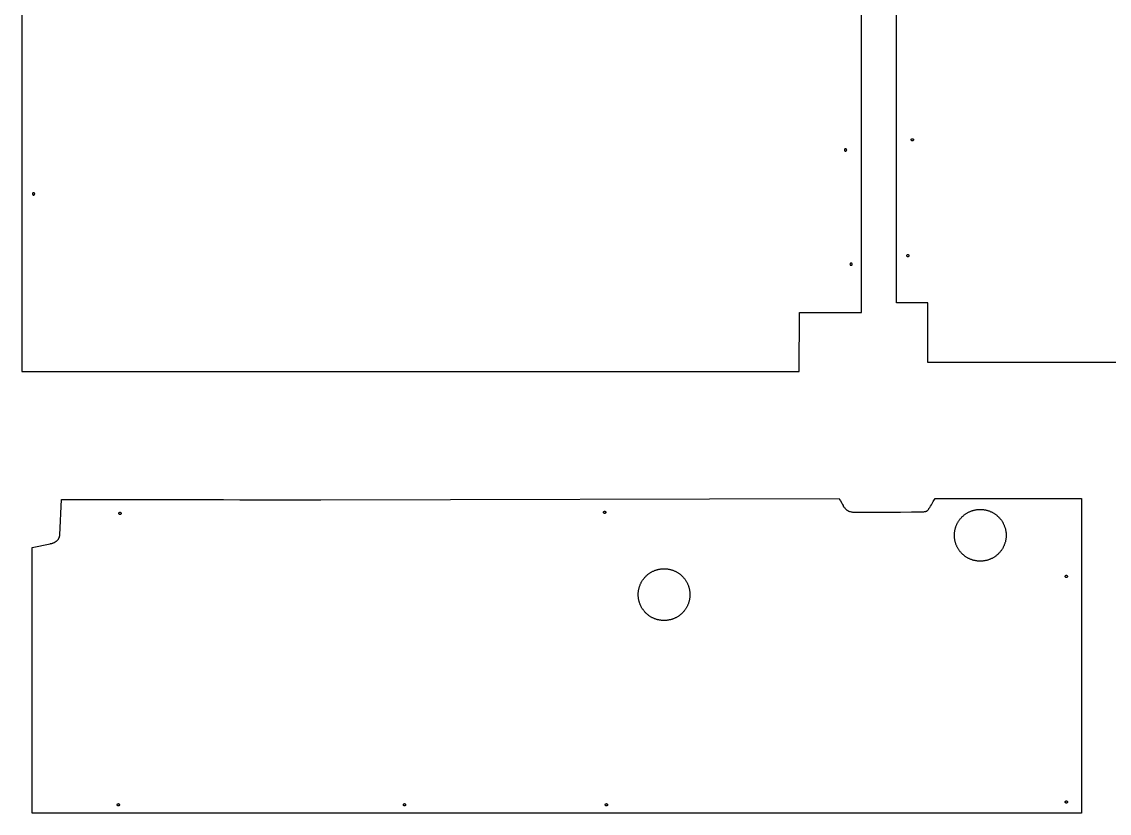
# Model space of a CAD drawing. Extents: x 123 to 9383, y -9826 to -282.
# Drawn here: x 269 to 2203, y -3455 to -2048 of the extents above; entities that cross this region are included whole.
import ezdxf

# ---------------------------------------------------------------- set-up
doc = ezdxf.new("R2010")
doc.units = 0
doc.layers.add('Default_Layer', color=1, linetype='CONTINUOUS')

msp = doc.modelspace()

# ---------------------------------------------------------------- linework, layer by layer
at = {"layer": 'Default_Layer'}
msp.add_lwpolyline([(2744.9, -2654.2), (1879.8, -2654.2), (1879.8, -2548), (1824.4, -2548.2), (1824.4, -1130.2), (4479.9, -1130.2)], dxfattribs=at)
for points in [[(1762.1, -1147.2), (268.5, -1147.2), (268.5, -1655.7), (268.5, -2162.8), (268.5, -2670.2), (1651.4, -2670.2), (1651.5, -2565.1), (1762.1, -2565.1), (1762.1, -1147.2)], [(1850.4, -2258.2), (1850.4, -2258), (1850.4, -2257.8), (1850.5, -2257.6), (1850.6, -2257.4), (1850.6, -2257.2), (1850.7, -2257.1), (1850.9, -2256.9), (1851, -2256.8), (1851.1, -2256.6), (1851.3, -2256.5), (1851.4, -2256.4), (1851.6, -2256.3), (1851.8, -2256.3), (1852, -2256.2), (1852.2, -2256.2), (1852.4, -2256.2), (1852.6, -2256.2), (1852.8, -2256.2), (1853, -2256.3), (1853.2, -2256.3), (1853.4, -2256.4), (1853.5, -2256.5), (1853.7, -2256.6), (1853.8, -2256.8), (1853.9, -2256.9), (1854.1, -2257.1), (1854.2, -2257.2), (1854.2, -2257.4), (1854.3, -2257.6), (1854.4, -2257.8), (1854.4, -2258), (1854.4, -2258.2), (1854.4, -2258.4), (1854.4, -2258.6), (1854.3, -2258.8), (1854.2, -2258.9), (1854.2, -2259.1), (1854.1, -2259.3), (1853.9, -2259.4), (1853.8, -2259.6), (1853.7, -2259.7), (1853.5, -2259.8), (1853.4, -2259.9), (1853.2, -2260), (1853, -2260.1), (1852.8, -2260.1), (1852.6, -2260.2), (1852.4, -2260.2), (1852.2, -2260.2), (1852, -2260.1), (1851.8, -2260.1), (1851.6, -2260), (1851.4, -2259.9), (1851.3, -2259.8), (1851.1, -2259.7), (1851, -2259.6), (1850.9, -2259.4), (1850.7, -2259.3), (1850.6, -2259.1), (1850.6, -2258.9), (1850.5, -2258.8), (1850.4, -2258.6), (1850.4, -2258.4), (1850.4, -2258.2)], [(1731.6, -2276.3), (1731.6, -2276.5), (1731.6, -2276.7), (1731.7, -2276.9), (1731.7, -2277.1), (1731.8, -2277.2), (1731.9, -2277.4), (1732, -2277.6), (1732.2, -2277.7), (1732.3, -2277.8), (1732.5, -2277.9), (1732.6, -2278), (1732.8, -2278.1), (1733, -2278.2), (1733.2, -2278.2), (1733.4, -2278.3), (1733.6, -2278.3), (1733.8, -2278.3), (1734, -2278.2), (1734.2, -2278.2), (1734.4, -2278.1), (1734.5, -2278), (1734.7, -2277.9), (1734.9, -2277.8), (1735, -2277.7), (1735.1, -2277.6), (1735.2, -2277.4), (1735.3, -2277.2), (1735.4, -2277.1), (1735.5, -2276.9), (1735.5, -2276.7), (1735.6, -2276.5), (1735.6, -2276.3), (1735.6, -2276.1), (1735.5, -2275.9), (1735.5, -2275.7), (1735.4, -2275.5), (1735.3, -2275.3), (1735.2, -2275.2), (1735.1, -2275), (1735, -2274.9), (1734.9, -2274.7), (1734.7, -2274.6), (1734.5, -2274.5), (1734.4, -2274.4), (1734.2, -2274.4), (1734, -2274.3), (1733.8, -2274.3), (1733.6, -2274.3), (1733.4, -2274.3), (1733.2, -2274.3), (1733, -2274.4), (1732.8, -2274.4), (1732.6, -2274.5), (1732.5, -2274.6), (1732.3, -2274.7), (1732.2, -2274.9), (1732, -2275), (1731.9, -2275.2), (1731.8, -2275.3), (1731.7, -2275.5), (1731.7, -2275.7), (1731.6, -2275.9), (1731.6, -2276.1), (1731.6, -2276.3)], [(287.5, -2354.3), (287.5, -2354.5), (287.6, -2354.7), (287.6, -2354.9), (287.7, -2355.1), (287.8, -2355.3), (287.9, -2355.5), (288, -2355.6), (288.1, -2355.8), (288.3, -2355.9), (288.4, -2356), (288.6, -2356.1), (288.8, -2356.2), (288.9, -2356.3), (289.1, -2356.3), (289.3, -2356.3), (289.5, -2356.3), (289.7, -2356.3), (289.9, -2356.3), (290.1, -2356.3), (290.3, -2356.2), (290.5, -2356.1), (290.7, -2356), (290.8, -2355.9), (290.9, -2355.8), (291.1, -2355.6), (291.2, -2355.5), (291.3, -2355.3), (291.4, -2355.1), (291.4, -2354.9), (291.5, -2354.7), (291.5, -2354.5), (291.5, -2354.3), (291.5, -2354.1), (291.5, -2353.9), (291.4, -2353.7), (291.4, -2353.6), (291.3, -2353.4), (291.2, -2353.2), (291.1, -2353.1), (290.9, -2352.9), (290.8, -2352.8), (290.7, -2352.7), (290.5, -2352.6), (290.3, -2352.5), (290.1, -2352.4), (289.9, -2352.4), (289.7, -2352.4), (289.5, -2352.3), (289.3, -2352.4), (289.1, -2352.4), (288.9, -2352.4), (288.8, -2352.5), (288.6, -2352.6), (288.4, -2352.7), (288.3, -2352.8), (288.1, -2352.9), (288, -2353.1), (287.9, -2353.2), (287.8, -2353.4), (287.7, -2353.6), (287.6, -2353.7), (287.6, -2353.9), (287.5, -2354.1), (287.5, -2354.3)], [(1842.4, -2464.2), (1842.4, -2464), (1842.4, -2463.8), (1842.5, -2463.6), (1842.6, -2463.4), (1842.6, -2463.2), (1842.7, -2463.1), (1842.9, -2462.9), (1843, -2462.8), (1843.1, -2462.6), (1843.3, -2462.5), (1843.4, -2462.4), (1843.6, -2462.3), (1843.8, -2462.3), (1844, -2462.2), (1844.2, -2462.2), (1844.4, -2462.2), (1844.6, -2462.2), (1844.8, -2462.2), (1845, -2462.3), (1845.2, -2462.3), (1845.4, -2462.4), (1845.5, -2462.5), (1845.7, -2462.6), (1845.8, -2462.8), (1845.9, -2462.9), (1846.1, -2463.1), (1846.2, -2463.2), (1846.2, -2463.4), (1846.3, -2463.6), (1846.4, -2463.8), (1846.4, -2464), (1846.4, -2464.2), (1846.4, -2464.4), (1846.4, -2464.6), (1846.3, -2464.8), (1846.2, -2464.9), (1846.2, -2465.1), (1846.1, -2465.3), (1845.9, -2465.4), (1845.8, -2465.6), (1845.7, -2465.7), (1845.5, -2465.8), (1845.4, -2465.9), (1845.2, -2466), (1845, -2466.1), (1844.8, -2466.1), (1844.6, -2466.2), (1844.4, -2466.2), (1844.2, -2466.2), (1844, -2466.1), (1843.8, -2466.1), (1843.6, -2466), (1843.4, -2465.9), (1843.3, -2465.8), (1843.1, -2465.7), (1843, -2465.6), (1842.9, -2465.4), (1842.7, -2465.3), (1842.6, -2465.1), (1842.6, -2464.9), (1842.5, -2464.8), (1842.4, -2464.6), (1842.4, -2464.4), (1842.4, -2464.2)], [(1741.5, -2479.3), (1741.5, -2479.5), (1741.6, -2479.7), (1741.6, -2479.9), (1741.7, -2480.1), (1741.8, -2480.3), (1741.9, -2480.5), (1742, -2480.6), (1742.1, -2480.8), (1742.3, -2480.9), (1742.4, -2481), (1742.6, -2481.1), (1742.8, -2481.2), (1742.9, -2481.3), (1743.1, -2481.3), (1743.3, -2481.3), (1743.5, -2481.3), (1743.7, -2481.3), (1743.9, -2481.3), (1744.1, -2481.3), (1744.3, -2481.2), (1744.5, -2481.1), (1744.7, -2481), (1744.8, -2480.9), (1744.9, -2480.8), (1745.1, -2480.6), (1745.2, -2480.5), (1745.3, -2480.3), (1745.4, -2480.1), (1745.4, -2479.9), (1745.5, -2479.7), (1745.5, -2479.5), (1745.5, -2479.3), (1745.5, -2479.1), (1745.5, -2478.9), (1745.4, -2478.7), (1745.4, -2478.6), (1745.3, -2478.4), (1745.2, -2478.2), (1745.1, -2478.1), (1744.9, -2477.9), (1744.8, -2477.8), (1744.7, -2477.7), (1744.5, -2477.6), (1744.3, -2477.5), (1744.1, -2477.4), (1743.9, -2477.4), (1743.7, -2477.4), (1743.5, -2477.3), (1743.3, -2477.4), (1743.1, -2477.4), (1742.9, -2477.4), (1742.8, -2477.5), (1742.6, -2477.6), (1742.4, -2477.7), (1742.3, -2477.8), (1742.1, -2477.9), (1742, -2478.1), (1741.9, -2478.2), (1741.8, -2478.4), (1741.7, -2478.6), (1741.6, -2478.7), (1741.6, -2478.9), (1741.5, -2479.1), (1741.5, -2479.3)], [(336.4, -2960.4), (339.3, -2897.6), (368.1, -2897.5), (396.9, -2897.5), (425.7, -2897.5), (454.5, -2897.5), (483.3, -2897.6), (512.1, -2897.6), (569.7, -2897.8), (627.4, -2897.9), (656.2, -2898), (685, -2898), (713.8, -2898.1), (742.6, -2898.1), (771.4, -2898.1), (800.2, -2898), (1722, -2895.6), (1723.1, -2897.6), (1724.4, -2899.8), (1726.9, -2904.4), (1728.1, -2906.5), (1729.1, -2908.4), (1729.6, -2909.2), (1730.1, -2910), (1730.5, -2910.6), (1730.8, -2911), (1731.4, -2911.9), (1732.1, -2912.7), (1732.8, -2913.4), (1733.5, -2914.2), (1734.2, -2914.9), (1734.6, -2915.3), (1735, -2915.6), (1735.4, -2915.9), (1735.8, -2916.3), (1736.2, -2916.5), (1736.6, -2916.8), (1737.1, -2917.1), (1737.5, -2917.3), (1738.1, -2917.6), (1738.6, -2917.8), (1739.1, -2918.1), (1739.7, -2918.3), (1740.9, -2918.7), (1742.1, -2919.1), (1743.4, -2919.4), (1744.6, -2919.7), (1745.8, -2919.9), (1746.4, -2919.9), (1747.7, -2920), (1752, -2920), (1758.4, -2920.1), (1766.4, -2920.1), (1775.8, -2920.1), (1786.3, -2920.1), (1808.8, -2920), (1831.3, -2919.9), (1851.1, -2919.8), (1865.3, -2919.7), (1869.4, -2919.6), (1870.6, -2919.6), (1871.2, -2919.6), (1873, -2919.4), (1873.9, -2919.2), (1874.8, -2919.1), (1875.7, -2918.9), (1876.5, -2918.7), (1876.9, -2918.5), (1877.3, -2918.4), (1877.6, -2918.3), (1877.9, -2918.1), (1878.2, -2917.9), (1878.5, -2917.7), (1878.8, -2917.5), (1879, -2917.3), (1879.5, -2916.9), (1880, -2916.4), (1880.5, -2915.9), (1880.9, -2915.3), (1881.8, -2914.2), (1882, -2913.8), (1882.4, -2913.3), (1883.4, -2911.6), (1884.7, -2909.4), (1886.2, -2906.9), (1889.6, -2901.1), (1892.8, -2895.6), (2153.2, -2895.6), (2153.2, -3455.3), (286.9, -3455.3), (287.2, -2983), (319, -2976.2), (319.9, -2976.1), (320.7, -2975.9), (321.4, -2975.8), (322.2, -2975.6), (323, -2975.3), (323.8, -2975.1), (324.5, -2974.8), (325.2, -2974.5), (325.9, -2974.2), (326.6, -2973.9), (327.3, -2973.5), (328, -2973.1), (328.7, -2972.7), (329.3, -2972.3), (329.9, -2971.8), (330.5, -2971.4), (331.1, -2970.9), (331.6, -2970.3), (332.1, -2969.8), (332.6, -2969.2), (333.1, -2968.6), (333.6, -2968), (334, -2967.4), (334.4, -2966.7), (334.7, -2966), (335.1, -2965.3), (335.4, -2964.5), (335.7, -2963.8), (335.9, -2963), (336.1, -2962.1), (336.3, -2961.3), (336.4, -2960.4)], [(445.2, -2922.3), (445.2, -2922.5), (445.2, -2922.7), (445.1, -2922.9), (445.1, -2923.1), (445, -2923.3), (444.9, -2923.5), (444.8, -2923.6), (444.6, -2923.7), (444.5, -2923.9), (444.3, -2924), (444.2, -2924.1), (444, -2924.2), (443.8, -2924.2), (443.6, -2924.3), (443.4, -2924.3), (443.2, -2924.3), (443, -2924.3), (442.8, -2924.3), (442.6, -2924.2), (442.4, -2924.2), (442.3, -2924.1), (442.1, -2924), (442, -2923.9), (441.8, -2923.7), (441.7, -2923.6), (441.6, -2923.5), (441.5, -2923.3), (441.4, -2923.1), (441.3, -2922.9), (441.3, -2922.7), (441.2, -2922.5), (441.2, -2922.3), (441.2, -2922.1), (441.3, -2921.9), (441.3, -2921.7), (441.4, -2921.6), (441.5, -2921.4), (441.6, -2921.2), (441.7, -2921.1), (441.8, -2920.9), (442, -2920.8), (442.1, -2920.7), (442.3, -2920.6), (442.4, -2920.5), (442.6, -2920.4), (442.8, -2920.4), (443, -2920.3), (443.2, -2920.3), (443.4, -2920.3), (443.6, -2920.4), (443.8, -2920.4), (444, -2920.5), (444.2, -2920.6), (444.3, -2920.7), (444.5, -2920.8), (444.6, -2920.9), (444.8, -2921.1), (444.9, -2921.2), (445, -2921.4), (445.1, -2921.6), (445.1, -2921.7), (445.2, -2921.9), (445.2, -2922.1), (445.2, -2922.3)], [(1307.2, -2920.3), (1307.2, -2920.5), (1307.2, -2920.7), (1307.1, -2920.9), (1307.1, -2921.1), (1307, -2921.3), (1306.9, -2921.5), (1306.8, -2921.6), (1306.6, -2921.7), (1306.5, -2921.9), (1306.3, -2922), (1306.2, -2922.1), (1306, -2922.2), (1305.8, -2922.2), (1305.6, -2922.3), (1305.4, -2922.3), (1305.2, -2922.3), (1305, -2922.3), (1304.8, -2922.3), (1304.6, -2922.2), (1304.4, -2922.2), (1304.3, -2922.1), (1304.1, -2922), (1304, -2921.9), (1303.8, -2921.7), (1303.7, -2921.6), (1303.6, -2921.5), (1303.5, -2921.3), (1303.4, -2921.1), (1303.3, -2920.9), (1303.3, -2920.7), (1303.2, -2920.5), (1303.2, -2920.3), (1303.2, -2920.1), (1303.3, -2919.9), (1303.3, -2919.7), (1303.4, -2919.6), (1303.5, -2919.4), (1303.6, -2919.2), (1303.7, -2919.1), (1303.8, -2918.9), (1304, -2918.8), (1304.1, -2918.7), (1304.3, -2918.6), (1304.4, -2918.5), (1304.6, -2918.4), (1304.8, -2918.4), (1305, -2918.3), (1305.2, -2918.3), (1305.4, -2918.3), (1305.6, -2918.4), (1305.8, -2918.4), (1306, -2918.5), (1306.2, -2918.6), (1306.3, -2918.7), (1306.5, -2918.8), (1306.6, -2918.9), (1306.8, -2919.1), (1306.9, -2919.2), (1307, -2919.4), (1307.1, -2919.6), (1307.1, -2919.7), (1307.2, -2919.9), (1307.2, -2920.1), (1307.2, -2920.3)], [(2019.2, -2961.2), (2019.2, -2962.4), (2019.1, -2963.6), (2019.1, -2964.8), (2019, -2965.9), (2018.8, -2967.1), (2018.7, -2968.2), (2018.5, -2969.4), (2018.3, -2970.5), (2018, -2971.6), (2017.8, -2972.7), (2017.5, -2973.8), (2017.1, -2974.9), (2016.8, -2976), (2016.4, -2977), (2016, -2978.1), (2015.6, -2979.1), (2015.1, -2980.2), (2014.7, -2981.2), (2014.2, -2982.2), (2013.7, -2983.1), (2013.1, -2984.1), (2012.5, -2985.1), (2012, -2986), (2011.3, -2986.9), (2010.7, -2987.9), (2010.1, -2988.7), (2009.4, -2989.6), (2008.7, -2990.5), (2008, -2991.3), (2007.3, -2992.2), (2006.5, -2993), (2005.7, -2993.7), (2004.9, -2994.5), (2004.1, -2995.3), (2003.3, -2996), (2002.5, -2996.7), (2001.6, -2997.4), (2000.7, -2998.1), (1999.8, -2998.7), (1998.9, -2999.4), (1998, -3000), (1997.1, -3000.6), (1996.1, -3001.1), (1995.1, -3001.7), (1994.1, -3002.2), (1993.1, -3002.7), (1992.1, -3003.2), (1991.1, -3003.6), (1990.1, -3004), (1989, -3004.4), (1988, -3004.8), (1986.9, -3005.2), (1985.8, -3005.5), (1984.7, -3005.8), (1983.6, -3006), (1982.5, -3006.3), (1981.3, -3006.5), (1980.2, -3006.7), (1979.1, -3006.9), (1977.9, -3007), (1976.7, -3007.1), (1975.6, -3007.2), (1974.4, -3007.2), (1973.2, -3007.2), (1972, -3007.2), (1970.8, -3007.2), (1969.7, -3007.1), (1968.5, -3007), (1967.3, -3006.9), (1966.2, -3006.7), (1965.1, -3006.5), (1963.9, -3006.3), (1962.8, -3006), (1961.7, -3005.8), (1960.6, -3005.5), (1959.5, -3005.2), (1958.5, -3004.8), (1957.4, -3004.4), (1956.3, -3004), (1955.3, -3003.6), (1954.3, -3003.2), (1953.3, -3002.7), (1952.3, -3002.2), (1951.3, -3001.7), (1950.3, -3001.1), (1949.4, -3000.6), (1948.4, -3000), (1947.5, -2999.4), (1946.6, -2998.7), (1945.7, -2998.1), (1944.8, -2997.4), (1943.9, -2996.7), (1943.1, -2996), (1942.3, -2995.3), (1941.5, -2994.5), (1940.7, -2993.7), (1939.9, -2993), (1939.2, -2992.2), (1938.4, -2991.3), (1937.7, -2990.5), (1937, -2989.6), (1936.3, -2988.7), (1935.7, -2987.9), (1935.1, -2986.9), (1934.5, -2986), (1933.9, -2985.1), (1933.3, -2984.1), (1932.8, -2983.1), (1932.2, -2982.2), (1931.7, -2981.2), (1931.3, -2980.2), (1930.8, -2979.1), (1930.4, -2978.1), (1930, -2977), (1929.6, -2976), (1929.3, -2974.9), (1928.9, -2973.8), (1928.7, -2972.7), (1928.4, -2971.6), (1928.1, -2970.5), (1927.9, -2969.4), (1927.7, -2968.2), (1927.6, -2967.1), (1927.4, -2965.9), (1927.3, -2964.8), (1927.3, -2963.6), (1927.2, -2962.4), (1927.2, -2961.2), (1927.2, -2960), (1927.3, -2958.9), (1927.3, -2957.7), (1927.4, -2956.5), (1927.6, -2955.4), (1927.7, -2954.2), (1927.9, -2953.1), (1928.1, -2952), (1928.4, -2950.8), (1928.7, -2949.7), (1928.9, -2948.6), (1929.3, -2947.5), (1929.6, -2946.5), (1930, -2945.4), (1930.4, -2944.4), (1930.8, -2943.3), (1931.3, -2942.3), (1931.7, -2941.3), (1932.2, -2940.3), (1932.8, -2939.3), (1933.3, -2938.3), (1933.9, -2937.4), (1934.5, -2936.4), (1935.1, -2935.5), (1935.7, -2934.6), (1936.3, -2933.7), (1937, -2932.8), (1937.7, -2932), (1938.4, -2931.1), (1939.2, -2930.3), (1939.9, -2929.5), (1940.7, -2928.7), (1941.5, -2927.9), (1942.3, -2927.2), (1943.1, -2926.4), (1943.9, -2925.7), (1944.8, -2925), (1945.7, -2924.4), (1946.6, -2923.7), (1947.5, -2923.1), (1948.4, -2922.5), (1949.4, -2921.9), (1950.3, -2921.3), (1951.3, -2920.8), (1952.3, -2920.3), (1953.3, -2919.8), (1954.3, -2919.3), (1955.3, -2918.8), (1956.3, -2918.4), (1957.4, -2918), (1958.5, -2917.6), (1959.5, -2917.3), (1960.6, -2917), (1961.7, -2916.7), (1962.8, -2916.4), (1963.9, -2916.2), (1965.1, -2915.9), (1966.2, -2915.8), (1967.3, -2915.6), (1968.5, -2915.5), (1969.7, -2915.4), (1970.8, -2915.3), (1972, -2915.2), (1973.2, -2915.2), (1974.4, -2915.2), (1975.6, -2915.3), (1976.7, -2915.4), (1977.9, -2915.5), (1979.1, -2915.6), (1980.2, -2915.8), (1981.3, -2915.9), (1982.5, -2916.2), (1983.6, -2916.4), (1984.7, -2916.7), (1985.8, -2917), (1986.9, -2917.3), (1988, -2917.6), (1989, -2918), (1990.1, -2918.4), (1991.1, -2918.8), (1992.1, -2919.3), (1993.1, -2919.8), (1994.1, -2920.3), (1995.1, -2920.8), (1996.1, -2921.3), (1997.1, -2921.9), (1998, -2922.5), (1998.9, -2923.1), (1999.8, -2923.7), (2000.7, -2924.4), (2001.6, -2925), (2002.5, -2925.7), (2003.3, -2926.4), (2004.1, -2927.2), (2004.9, -2927.9), (2005.7, -2928.7), (2006.5, -2929.5), (2007.3, -2930.3), (2008, -2931.1), (2008.7, -2932), (2009.4, -2932.8), (2010.1, -2933.7), (2010.7, -2934.6), (2011.3, -2935.5), (2012, -2936.4), (2012.5, -2937.4), (2013.1, -2938.3), (2013.7, -2939.3), (2014.2, -2940.3), (2014.7, -2941.3), (2015.1, -2942.3), (2015.6, -2943.3), (2016, -2944.4), (2016.4, -2945.4), (2016.8, -2946.5), (2017.1, -2947.5), (2017.5, -2948.6), (2017.8, -2949.7), (2018, -2950.8), (2018.3, -2952), (2018.5, -2953.1), (2018.7, -2954.2), (2018.8, -2955.4), (2019, -2956.5), (2019.1, -2957.7), (2019.1, -2958.9), (2019.2, -2960), (2019.2, -2961.2)], [(1456.9, -3066.7), (1456.9, -3067.9), (1456.8, -3069.1), (1456.7, -3070.3), (1456.6, -3071.4), (1456.5, -3072.6), (1456.3, -3073.7), (1456.2, -3074.9), (1455.9, -3076), (1455.7, -3077.1), (1455.4, -3078.2), (1455.1, -3079.3), (1454.8, -3080.4), (1454.5, -3081.5), (1454.1, -3082.5), (1453.7, -3083.6), (1453.3, -3084.6), (1452.8, -3085.7), (1452.3, -3086.7), (1451.8, -3087.7), (1451.3, -3088.7), (1450.8, -3089.6), (1450.2, -3090.6), (1449.6, -3091.5), (1449, -3092.4), (1448.4, -3093.4), (1447.7, -3094.3), (1447.1, -3095.1), (1446.4, -3096), (1445.7, -3096.8), (1444.9, -3097.7), (1444.2, -3098.5), (1443.4, -3099.3), (1442.6, -3100), (1441.8, -3100.8), (1441, -3101.5), (1440.1, -3102.2), (1439.3, -3102.9), (1438.4, -3103.6), (1437.5, -3104.2), (1436.6, -3104.9), (1435.7, -3105.5), (1434.7, -3106.1), (1433.8, -3106.6), (1432.8, -3107.2), (1431.8, -3107.7), (1430.8, -3108.2), (1429.8, -3108.7), (1428.8, -3109.1), (1427.7, -3109.5), (1426.7, -3109.9), (1425.6, -3110.3), (1424.6, -3110.7), (1423.5, -3111), (1422.4, -3111.3), (1421.3, -3111.6), (1420.1, -3111.8), (1419, -3112), (1417.9, -3112.2), (1416.7, -3112.4), (1415.6, -3112.5), (1414.4, -3112.6), (1413.2, -3112.7), (1412.1, -3112.7), (1410.9, -3112.7), (1409.7, -3112.7), (1408.5, -3112.7), (1407.3, -3112.6), (1406.2, -3112.5), (1405, -3112.4), (1403.9, -3112.2), (1402.7, -3112), (1401.6, -3111.8), (1400.5, -3111.6), (1399.4, -3111.3), (1398.3, -3111), (1397.2, -3110.7), (1396.1, -3110.3), (1395.1, -3109.9), (1394, -3109.5), (1393, -3109.1), (1391.9, -3108.7), (1390.9, -3108.2), (1389.9, -3107.7), (1388.9, -3107.2), (1388, -3106.6), (1387, -3106.1), (1386.1, -3105.5), (1385.2, -3104.9), (1384.2, -3104.2), (1383.3, -3103.6), (1382.5, -3102.9), (1381.6, -3102.2), (1380.8, -3101.5), (1379.9, -3100.8), (1379.1, -3100), (1378.3, -3099.3), (1377.6, -3098.5), (1376.8, -3097.7), (1376.1, -3096.8), (1375.4, -3096), (1374.7, -3095.1), (1374, -3094.3), (1373.4, -3093.4), (1372.7, -3092.4), (1372.1, -3091.5), (1371.5, -3090.6), (1371, -3089.6), (1370.4, -3088.7), (1369.9, -3087.7), (1369.4, -3086.7), (1368.9, -3085.7), (1368.5, -3084.6), (1368.1, -3083.6), (1367.7, -3082.5), (1367.3, -3081.5), (1366.9, -3080.4), (1366.6, -3079.3), (1366.3, -3078.2), (1366, -3077.1), (1365.8, -3076), (1365.6, -3074.9), (1365.4, -3073.7), (1365.2, -3072.6), (1365.1, -3071.4), (1365, -3070.3), (1364.9, -3069.1), (1364.9, -3067.9), (1364.9, -3066.7), (1364.9, -3065.5), (1364.9, -3064.4), (1365, -3063.2), (1365.1, -3062), (1365.2, -3060.9), (1365.4, -3059.7), (1365.6, -3058.6), (1365.8, -3057.5), (1366, -3056.3), (1366.3, -3055.2), (1366.6, -3054.1), (1366.9, -3053.1), (1367.3, -3052), (1367.7, -3050.9), (1368.1, -3049.9), (1368.5, -3048.8), (1368.9, -3047.8), (1369.4, -3046.8), (1369.9, -3045.8), (1370.4, -3044.8), (1371, -3043.8), (1371.5, -3042.9), (1372.1, -3041.9), (1372.7, -3041), (1373.4, -3040.1), (1374, -3039.2), (1374.7, -3038.3), (1375.4, -3037.5), (1376.1, -3036.6), (1376.8, -3035.8), (1377.6, -3035), (1378.3, -3034.2), (1379.1, -3033.4), (1379.9, -3032.7), (1380.8, -3031.9), (1381.6, -3031.2), (1382.5, -3030.5), (1383.3, -3029.9), (1384.2, -3029.2), (1385.2, -3028.6), (1386.1, -3028), (1387, -3027.4), (1388, -3026.8), (1388.9, -3026.3), (1389.9, -3025.8), (1390.9, -3025.3), (1391.9, -3024.8), (1393, -3024.3), (1394, -3023.9), (1395.1, -3023.5), (1396.1, -3023.1), (1397.2, -3022.8), (1398.3, -3022.5), (1399.4, -3022.2), (1400.5, -3021.9), (1401.6, -3021.7), (1402.7, -3021.4), (1403.9, -3021.3), (1405, -3021.1), (1406.2, -3021), (1407.3, -3020.9), (1408.5, -3020.8), (1409.7, -3020.7), (1410.9, -3020.7), (1412.1, -3020.7), (1413.2, -3020.8), (1414.4, -3020.9), (1415.6, -3021), (1416.7, -3021.1), (1417.9, -3021.3), (1419, -3021.4), (1420.1, -3021.7), (1421.3, -3021.9), (1422.4, -3022.2), (1423.5, -3022.5), (1424.6, -3022.8), (1425.6, -3023.1), (1426.7, -3023.5), (1427.7, -3023.9), (1428.8, -3024.3), (1429.8, -3024.8), (1430.8, -3025.3), (1431.8, -3025.8), (1432.8, -3026.3), (1433.8, -3026.8), (1434.7, -3027.4), (1435.7, -3028), (1436.6, -3028.6), (1437.5, -3029.2), (1438.4, -3029.9), (1439.3, -3030.5), (1440.1, -3031.2), (1441, -3031.9), (1441.8, -3032.7), (1442.6, -3033.4), (1443.4, -3034.2), (1444.2, -3035), (1444.9, -3035.8), (1445.7, -3036.6), (1446.4, -3037.5), (1447.1, -3038.3), (1447.7, -3039.2), (1448.4, -3040.1), (1449, -3041), (1449.6, -3041.9), (1450.2, -3042.9), (1450.8, -3043.8), (1451.3, -3044.8), (1451.8, -3045.8), (1452.3, -3046.8), (1452.8, -3047.8), (1453.3, -3048.8), (1453.7, -3049.9), (1454.1, -3050.9), (1454.5, -3052), (1454.8, -3053.1), (1455.1, -3054.1), (1455.4, -3055.2), (1455.7, -3056.3), (1455.9, -3057.5), (1456.2, -3058.6), (1456.3, -3059.7), (1456.5, -3060.9), (1456.6, -3062), (1456.7, -3063.2), (1456.8, -3064.4), (1456.9, -3065.5), (1456.9, -3066.7)], [(2128.2, -3034.3), (2128.2, -3034.5), (2128.2, -3034.7), (2128.1, -3034.9), (2128.1, -3035.1), (2128, -3035.3), (2127.9, -3035.5), (2127.8, -3035.6), (2127.6, -3035.7), (2127.5, -3035.9), (2127.3, -3036), (2127.2, -3036.1), (2127, -3036.2), (2126.8, -3036.2), (2126.6, -3036.3), (2126.4, -3036.3), (2126.2, -3036.3), (2126, -3036.3), (2125.8, -3036.3), (2125.6, -3036.2), (2125.4, -3036.2), (2125.3, -3036.1), (2125.1, -3036), (2125, -3035.9), (2124.8, -3035.7), (2124.7, -3035.6), (2124.6, -3035.5), (2124.5, -3035.3), (2124.4, -3035.1), (2124.3, -3034.9), (2124.3, -3034.7), (2124.2, -3034.5), (2124.2, -3034.3), (2124.2, -3034.1), (2124.3, -3033.9), (2124.3, -3033.7), (2124.4, -3033.6), (2124.5, -3033.4), (2124.6, -3033.2), (2124.7, -3033.1), (2124.8, -3032.9), (2125, -3032.8), (2125.1, -3032.7), (2125.3, -3032.6), (2125.4, -3032.5), (2125.6, -3032.4), (2125.8, -3032.4), (2126, -3032.3), (2126.2, -3032.3), (2126.4, -3032.3), (2126.6, -3032.4), (2126.8, -3032.4), (2127, -3032.5), (2127.2, -3032.6), (2127.3, -3032.7), (2127.5, -3032.8), (2127.6, -3032.9), (2127.8, -3033.1), (2127.9, -3033.2), (2128, -3033.4), (2128.1, -3033.6), (2128.1, -3033.7), (2128.2, -3033.9), (2128.2, -3034.1), (2128.2, -3034.3)], [(442.2, -3440.3), (442.2, -3440.5), (442.2, -3440.7), (442.1, -3440.9), (442.1, -3441.1), (442, -3441.3), (441.9, -3441.5), (441.8, -3441.6), (441.6, -3441.7), (441.5, -3441.9), (441.3, -3442), (441.2, -3442.1), (441, -3442.2), (440.8, -3442.2), (440.6, -3442.3), (440.4, -3442.3), (440.2, -3442.3), (440, -3442.3), (439.8, -3442.3), (439.6, -3442.2), (439.4, -3442.2), (439.3, -3442.1), (439.1, -3442), (439, -3441.9), (438.8, -3441.7), (438.7, -3441.6), (438.6, -3441.5), (438.5, -3441.3), (438.4, -3441.1), (438.3, -3440.9), (438.3, -3440.7), (438.2, -3440.5), (438.2, -3440.3), (438.2, -3440.1), (438.3, -3439.9), (438.3, -3439.7), (438.4, -3439.6), (438.5, -3439.4), (438.6, -3439.2), (438.7, -3439.1), (438.8, -3438.9), (439, -3438.8), (439.1, -3438.7), (439.3, -3438.6), (439.4, -3438.5), (439.6, -3438.4), (439.8, -3438.4), (440, -3438.3), (440.2, -3438.3), (440.4, -3438.3), (440.6, -3438.4), (440.8, -3438.4), (441, -3438.5), (441.2, -3438.6), (441.3, -3438.7), (441.5, -3438.8), (441.6, -3438.9), (441.8, -3439.1), (441.9, -3439.2), (442, -3439.4), (442.1, -3439.6), (442.1, -3439.7), (442.2, -3439.9), (442.2, -3440.1), (442.2, -3440.3)], [(951.2, -3440.3), (951.2, -3440.5), (951.2, -3440.7), (951.1, -3440.9), (951.1, -3441.1), (951, -3441.3), (950.9, -3441.5), (950.8, -3441.6), (950.6, -3441.7), (950.5, -3441.9), (950.3, -3442), (950.2, -3442.1), (950, -3442.2), (949.8, -3442.2), (949.6, -3442.3), (949.4, -3442.3), (949.2, -3442.3), (949, -3442.3), (948.8, -3442.3), (948.6, -3442.2), (948.4, -3442.2), (948.3, -3442.1), (948.1, -3442), (948, -3441.9), (947.8, -3441.7), (947.7, -3441.6), (947.6, -3441.5), (947.5, -3441.3), (947.4, -3441.1), (947.3, -3440.9), (947.3, -3440.7), (947.2, -3440.5), (947.2, -3440.3), (947.2, -3440.1), (947.3, -3439.9), (947.3, -3439.7), (947.4, -3439.6), (947.5, -3439.4), (947.6, -3439.2), (947.7, -3439.1), (947.8, -3438.9), (948, -3438.8), (948.1, -3438.7), (948.3, -3438.6), (948.4, -3438.5), (948.6, -3438.4), (948.8, -3438.4), (949, -3438.3), (949.2, -3438.3), (949.4, -3438.3), (949.6, -3438.4), (949.8, -3438.4), (950, -3438.5), (950.2, -3438.6), (950.3, -3438.7), (950.5, -3438.8), (950.6, -3438.9), (950.8, -3439.1), (950.9, -3439.2), (951, -3439.4), (951.1, -3439.6), (951.1, -3439.7), (951.2, -3439.9), (951.2, -3440.1), (951.2, -3440.3)], [(1310.2, -3440.3), (1310.2, -3440.5), (1310.2, -3440.7), (1310.1, -3440.9), (1310.1, -3441.1), (1310, -3441.3), (1309.9, -3441.5), (1309.8, -3441.6), (1309.6, -3441.7), (1309.5, -3441.9), (1309.3, -3442), (1309.2, -3442.1), (1309, -3442.2), (1308.8, -3442.2), (1308.6, -3442.3), (1308.4, -3442.3), (1308.2, -3442.3), (1308, -3442.3), (1307.8, -3442.3), (1307.6, -3442.2), (1307.4, -3442.2), (1307.3, -3442.1), (1307.1, -3442), (1307, -3441.9), (1306.8, -3441.7), (1306.7, -3441.6), (1306.6, -3441.5), (1306.5, -3441.3), (1306.4, -3441.1), (1306.3, -3440.9), (1306.3, -3440.7), (1306.2, -3440.5), (1306.2, -3440.3), (1306.2, -3440.1), (1306.3, -3439.9), (1306.3, -3439.7), (1306.4, -3439.6), (1306.5, -3439.4), (1306.6, -3439.2), (1306.7, -3439.1), (1306.8, -3438.9), (1307, -3438.8), (1307.1, -3438.7), (1307.3, -3438.6), (1307.4, -3438.5), (1307.6, -3438.4), (1307.8, -3438.4), (1308, -3438.3), (1308.2, -3438.3), (1308.4, -3438.3), (1308.6, -3438.4), (1308.8, -3438.4), (1309, -3438.5), (1309.2, -3438.6), (1309.3, -3438.7), (1309.5, -3438.8), (1309.6, -3438.9), (1309.8, -3439.1), (1309.9, -3439.2), (1310, -3439.4), (1310.1, -3439.6), (1310.1, -3439.7), (1310.2, -3439.9), (1310.2, -3440.1), (1310.2, -3440.3)], [(2128.2, -3435.3), (2128.2, -3435.5), (2128.2, -3435.7), (2128.1, -3435.9), (2128.1, -3436.1), (2128, -3436.3), (2127.9, -3436.5), (2127.8, -3436.6), (2127.6, -3436.7), (2127.5, -3436.9), (2127.3, -3437), (2127.2, -3437.1), (2127, -3437.2), (2126.8, -3437.2), (2126.6, -3437.3), (2126.4, -3437.3), (2126.2, -3437.3), (2126, -3437.3), (2125.8, -3437.3), (2125.6, -3437.2), (2125.4, -3437.2), (2125.3, -3437.1), (2125.1, -3437), (2125, -3436.9), (2124.8, -3436.7), (2124.7, -3436.6), (2124.6, -3436.5), (2124.5, -3436.3), (2124.4, -3436.1), (2124.3, -3435.9), (2124.3, -3435.7), (2124.2, -3435.5), (2124.2, -3435.3), (2124.2, -3435.1), (2124.3, -3434.9), (2124.3, -3434.7), (2124.4, -3434.6), (2124.5, -3434.4), (2124.6, -3434.2), (2124.7, -3434.1), (2124.8, -3433.9), (2125, -3433.8), (2125.1, -3433.7), (2125.3, -3433.6), (2125.4, -3433.5), (2125.6, -3433.4), (2125.8, -3433.4), (2126, -3433.3), (2126.2, -3433.3), (2126.4, -3433.3), (2126.6, -3433.4), (2126.8, -3433.4), (2127, -3433.5), (2127.2, -3433.6), (2127.3, -3433.7), (2127.5, -3433.8), (2127.6, -3433.9), (2127.8, -3434.1), (2127.9, -3434.2), (2128, -3434.4), (2128.1, -3434.6), (2128.1, -3434.7), (2128.2, -3434.9), (2128.2, -3435.1), (2128.2, -3435.3)]]:
    msp.add_lwpolyline(points, close=True, dxfattribs=at)

doc.saveas('drawing.dxf')
